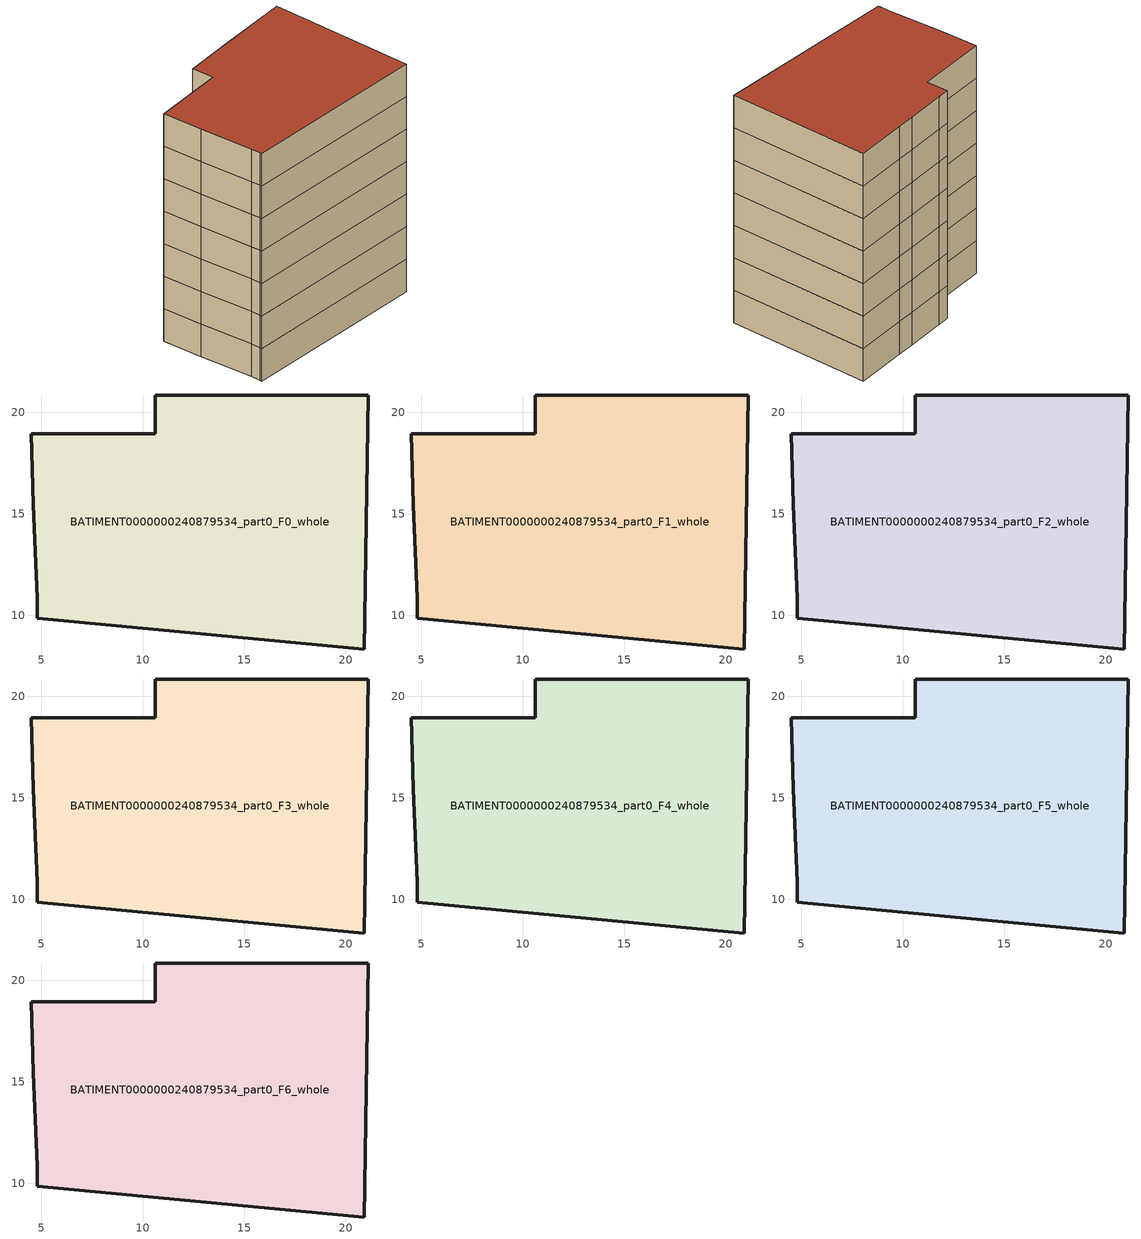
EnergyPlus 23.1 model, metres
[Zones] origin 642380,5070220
BATIMENT0000000240879534_part0_F0_whole
 floor ground (EU_floor_Construction): 21.1,20.84 20.9,8.33 4.79,9.84 4.79,10.04 4.79,10.84 4.59,15.44 4.49,18.94 10.59,18.94 10.6,20.84 11.6,20.84 15,20.84 16.6,20.84 z0
 wall outside (EU_wall_Construction): 4.49,18.94 4.59,15.44 4.79,10.84 4.79,10.04 4.79,9.84 20.9,8.33 21.1,20.84 16.6,20.84 15,20.84 11.6,20.84 10.6,20.84 10.59,18.94 4.49,18.94 z0:3
BATIMENT0000000240879534_part0_F1_whole
 floor to BATIMENT0000000240879534_part0_F0_whole (EU_floor_Construction): 21.1,20.84 20.9,8.33 4.79,9.84 4.79,10.04 4.79,10.84 4.59,15.44 4.49,18.94 10.59,18.94 10.6,20.84 11.6,20.84 15,20.84 16.6,20.84 z3
 wall outside (EU_wall_Construction): 4.49,18.94 4.59,15.44 4.79,10.84 4.79,10.04 4.79,9.84 20.9,8.33 21.1,20.84 16.6,20.84 15,20.84 11.6,20.84 10.6,20.84 10.59,18.94 4.49,18.94 z3:6
BATIMENT0000000240879534_part0_F2_whole
 floor to BATIMENT0000000240879534_part0_F1_whole (EU_floor_Construction): 21.1,20.84 20.9,8.33 4.79,9.84 4.79,10.04 4.79,10.84 4.59,15.44 4.49,18.94 10.59,18.94 10.6,20.84 11.6,20.84 15,20.84 16.6,20.84 z6
 wall outside (EU_wall_Construction): 4.49,18.94 4.59,15.44 4.79,10.84 4.79,10.04 4.79,9.84 20.9,8.33 21.1,20.84 16.6,20.84 15,20.84 11.6,20.84 10.6,20.84 10.59,18.94 4.49,18.94 z6:9
BATIMENT0000000240879534_part0_F3_whole
 floor to BATIMENT0000000240879534_part0_F2_whole (EU_floor_Construction): 21.1,20.84 20.9,8.33 4.79,9.84 4.79,10.04 4.79,10.84 4.59,15.44 4.49,18.94 10.59,18.94 10.6,20.84 11.6,20.84 15,20.84 16.6,20.84 z9
 wall outside (EU_wall_Construction): 4.49,18.94 4.59,15.44 4.79,10.84 4.79,10.04 4.79,9.84 20.9,8.33 21.1,20.84 16.6,20.84 15,20.84 11.6,20.84 10.6,20.84 10.59,18.94 4.49,18.94 z9:12
BATIMENT0000000240879534_part0_F4_whole
 floor to BATIMENT0000000240879534_part0_F3_whole (EU_floor_Construction): 21.1,20.84 20.9,8.33 4.79,9.84 4.79,10.04 4.79,10.84 4.59,15.44 4.49,18.94 10.59,18.94 10.6,20.84 11.6,20.84 15,20.84 16.6,20.84 z12
 wall outside (EU_wall_Construction): 4.49,18.94 4.59,15.44 4.79,10.84 4.79,10.04 4.79,9.84 20.9,8.33 21.1,20.84 16.6,20.84 15,20.84 11.6,20.84 10.6,20.84 10.59,18.94 4.49,18.94 z12:15
BATIMENT0000000240879534_part0_F5_whole
 floor to BATIMENT0000000240879534_part0_F4_whole (EU_floor_Construction): 21.1,20.84 20.9,8.33 4.79,9.84 4.79,10.04 4.79,10.84 4.59,15.44 4.49,18.94 10.59,18.94 10.6,20.84 11.6,20.84 15,20.84 16.6,20.84 z15
 wall outside (EU_wall_Construction): 4.49,18.94 4.59,15.44 4.79,10.84 4.79,10.04 4.79,9.84 20.9,8.33 21.1,20.84 16.6,20.84 15,20.84 11.6,20.84 10.6,20.84 10.59,18.94 4.49,18.94 z15:18
BATIMENT0000000240879534_part0_F6_whole
 floor to BATIMENT0000000240879534_part0_F5_whole (EU_floor_Construction): 21.1,20.84 20.9,8.33 4.79,9.84 4.79,10.04 4.79,10.84 4.59,15.44 4.49,18.94 10.59,18.94 10.6,20.84 11.6,20.84 15,20.84 16.6,20.84 z18
 wall outside (EU_wall_Construction): 4.49,18.94 4.59,15.44 4.79,10.84 4.79,10.04 4.79,9.84 20.9,8.33 21.1,20.84 16.6,20.84 15,20.84 11.6,20.84 10.6,20.84 10.59,18.94 4.49,18.94 z18:21
 roof outside (EU_roof_Construction): 20.9,8.33 21.1,20.84 16.6,20.84 15,20.84 11.6,20.84 10.6,20.84 10.59,18.94 4.49,18.94 4.59,15.44 4.79,10.84 4.79,10.04 4.79,9.84 z21
[Building]
EU S2 Campaign: North Axis=0; Terrain=City; Solar Distribution=FullExterior
[Site:Location]
Lyon-Bron: Latitude=45.75; Longitude=5; Time Zone=1; Elevation=198
[SizingPeriod:WeatherFileDays]
AnnualSizingPeriod: Begin Month=1; Begin Day of Month=1; End Month=12; End Day of Month=31; Day of Week for Start Day=Monday; Use Weather File Daylight Saving Period=No; Use Weather File Rain and Snow Indicators=No
[MATERIAL]
EU_InternalMass_Material: Roughness=MediumRough; Thickness=0.1; Conductivity=1; Density=1800; Specific Heat=900; Thermal Absorptance=0.9; Solar Absorptance=0.7; Visible Absorptance=0.7
[MATERIAL:NOMASS] Roughness=MediumRough; Thermal Absorptance=0.9; Solar Absorptance=0.7; Visible Absorptance=0.7
Name | Thermal Resistance
EU_wall_NoMass | 0.776494
EU_roof_NoMass | 0.486893
EU_floor_NoMass | 0.421597
[CONSTRUCTION]
EU_wall_Construction: EU_wall_NoMass
EU_roof_Construction: EU_roof_NoMass
EU_floor_Construction: EU_floor_NoMass
EU_InternalMass_Construction: EU_InternalMass_Material
[ZONE] Type=1; Multiplier=1; Ceiling Height=autocalculate; Floor Area=autocalculate; Part of Total Floor Area=Yes
Name | Volume
BATIMENT0000000240879534_part0_F0_whole | 542.993
BATIMENT0000000240879534_part0_F1_whole; BATIMENT0000000240879534_part0_F2_whole; BATIMENT0000000240879534_part0_F3_whole; BATIMENT0000000240879534_part0_F4_whole; BATIMENT0000000240879534_part0_F5_whole; BATIMENT0000000240879534_part0_F6_whole | 542.991
[INTERNALMASS] Construction=EU_InternalMass_Construction; Surface Area=180.997
Name | Zone or ZoneList
BATIMENT0000000240879534_part0_F0_whole_EU_InternalMass | BATIMENT0000000240879534_part0_F0_whole
BATIMENT0000000240879534_part0_F1_whole_EU_InternalMass | BATIMENT0000000240879534_part0_F1_whole
BATIMENT0000000240879534_part0_F2_whole_EU_InternalMass | BATIMENT0000000240879534_part0_F2_whole
BATIMENT0000000240879534_part0_F3_whole_EU_InternalMass | BATIMENT0000000240879534_part0_F3_whole
BATIMENT0000000240879534_part0_F4_whole_EU_InternalMass | BATIMENT0000000240879534_part0_F4_whole
BATIMENT0000000240879534_part0_F5_whole_EU_InternalMass | BATIMENT0000000240879534_part0_F5_whole
BATIMENT0000000240879534_part0_F6_whole_EU_InternalMass | BATIMENT0000000240879534_part0_F6_whole
[OTHEREQUIPMENT] Fuel Type=Electricity; Design Level Calculation Method=Watts/Area; Power per Zone Floor Area=1; Fraction Latent=0; Fraction Radiant=0; Fraction Lost=0; Carbon Dioxide Generation Rate=0; EndUse Subcategory=EU_Step8_InternalGains
Name | Zone or ZoneList or Space or SpaceList | Schedule
EU_Step8_InternalGain_BATIMENT0000000240879534_part0_F0_whole_f000 | BATIMENT0000000240879534_part0_F0_whole | EU_Step8_GainSchedule_BATIMENT0000000240879534_part0_F0_whole_f000
EU_Step8_InternalGain_BATIMENT0000000240879534_part0_F1_whole_f000 | BATIMENT0000000240879534_part0_F1_whole | EU_Step8_GainSchedule_BATIMENT0000000240879534_part0_F1_whole_f000
EU_Step8_InternalGain_BATIMENT0000000240879534_part0_F2_whole_f000 | BATIMENT0000000240879534_part0_F2_whole | EU_Step8_GainSchedule_BATIMENT0000000240879534_part0_F2_whole_f000
EU_Step8_InternalGain_BATIMENT0000000240879534_part0_F3_whole_f000 | BATIMENT0000000240879534_part0_F3_whole | EU_Step8_GainSchedule_BATIMENT0000000240879534_part0_F3_whole_f000
EU_Step8_InternalGain_BATIMENT0000000240879534_part0_F4_whole_f000 | BATIMENT0000000240879534_part0_F4_whole | EU_Step8_GainSchedule_BATIMENT0000000240879534_part0_F4_whole_f000
EU_Step8_InternalGain_BATIMENT0000000240879534_part0_F5_whole_f000 | BATIMENT0000000240879534_part0_F5_whole | EU_Step8_GainSchedule_BATIMENT0000000240879534_part0_F5_whole_f000
EU_Step8_InternalGain_BATIMENT0000000240879534_part0_F6_whole_f000 | BATIMENT0000000240879534_part0_F6_whole | EU_Step8_GainSchedule_BATIMENT0000000240879534_part0_F6_whole_f000
[ZONEVENTILATION:DESIGNFLOWRATE] Schedule=EU_AlwaysOn; Design Flow Rate Calculation Method=AirChanges/Hour; Air Changes per Hour=0.693814; Ventilation Type=Natural; Fan Pressure Rise=0; Fan Total Efficiency=1; Constant Term Coefficient=1; Temperature Term Coefficient=0; Velocity Term Coefficient=0; Velocity Squared Term Coefficient=0; Minimum Indoor Temperature=-100; Maximum Indoor Temperature=100; Delta Temperature=-100; Minimum Outdoor Temperature=-100; Maximum Outdoor Temperature=100; Maximum Wind Speed=40
Name | Zone or ZoneList or Space or SpaceList
EU_ConstantAir_BATIMENT0000000240879534_part0_F0_whole | BATIMENT0000000240879534_part0_F0_whole
EU_ConstantAir_BATIMENT0000000240879534_part0_F1_whole | BATIMENT0000000240879534_part0_F1_whole
EU_ConstantAir_BATIMENT0000000240879534_part0_F2_whole | BATIMENT0000000240879534_part0_F2_whole
EU_ConstantAir_BATIMENT0000000240879534_part0_F3_whole | BATIMENT0000000240879534_part0_F3_whole
EU_ConstantAir_BATIMENT0000000240879534_part0_F4_whole | BATIMENT0000000240879534_part0_F4_whole
EU_ConstantAir_BATIMENT0000000240879534_part0_F5_whole | BATIMENT0000000240879534_part0_F5_whole
EU_ConstantAir_BATIMENT0000000240879534_part0_F6_whole | BATIMENT0000000240879534_part0_F6_whole
[HVACTEMPLATE:THERMOSTAT] Constant Heating Setpoint=20; Constant Cooling Setpoint=50
EU_HeatOnly_BATIMENT0000000240879534_part0_F0_whole; EU_HeatOnly_BATIMENT0000000240879534_part0_F1_whole; EU_HeatOnly_BATIMENT0000000240879534_part0_F2_whole; EU_HeatOnly_BATIMENT0000000240879534_part0_F3_whole; EU_HeatOnly_BATIMENT0000000240879534_part0_F4_whole; EU_HeatOnly_BATIMENT0000000240879534_part0_F5_whole; EU_HeatOnly_BATIMENT0000000240879534_part0_F6_whole
[HVACTEMPLATE:ZONE:IDEALLOADSAIRSYSTEM] System Availability Schedule=EU_AlwaysOn; Maximum Heating Supply Air Temperature=50; Minimum Cooling Supply Air Temperature=13; Maximum Heating Supply Air Humidity Ratio=0.0156; Minimum Cooling Supply Air Humidity Ratio=0.0077; Heating Limit=NoLimit; Cooling Limit=NoLimit; Heating Availability Schedule=EU_AlwaysOn; Cooling Availability Schedule=EU_CoolingOff; Dehumidification Control Type=ConstantSensibleHeatRatio; Cooling Sensible Heat Ratio=0.7; Dehumidification Setpoint=60; Humidification Control Type=None; Humidification Setpoint=30; Outdoor Air Method=None; Outdoor Air Flow Rate per Person=0.00944; Outdoor Air Flow Rate per Zone Floor Area=0; Outdoor Air Flow Rate per Zone=0; Demand Controlled Ventilation Type=None; Outdoor Air Economizer Type=NoEconomizer; Heat Recovery Type=None; Sensible Heat Recovery Effectiveness=0.7; Latent Heat Recovery Effectiveness=0.65
Name | Template Thermostat
BATIMENT0000000240879534_part0_F0_whole | EU_HeatOnly_BATIMENT0000000240879534_part0_F0_whole
BATIMENT0000000240879534_part0_F1_whole | EU_HeatOnly_BATIMENT0000000240879534_part0_F1_whole
BATIMENT0000000240879534_part0_F2_whole | EU_HeatOnly_BATIMENT0000000240879534_part0_F2_whole
BATIMENT0000000240879534_part0_F3_whole | EU_HeatOnly_BATIMENT0000000240879534_part0_F3_whole
BATIMENT0000000240879534_part0_F4_whole | EU_HeatOnly_BATIMENT0000000240879534_part0_F4_whole
BATIMENT0000000240879534_part0_F5_whole | EU_HeatOnly_BATIMENT0000000240879534_part0_F5_whole
BATIMENT0000000240879534_part0_F6_whole | EU_HeatOnly_BATIMENT0000000240879534_part0_F6_whole
[SIZING:ZONE] Zone Cooling Design Supply Air Temperature Input Method=SupplyAirTemperature; Zone Cooling Design Supply Air Temperature=13; Zone Heating Design Supply Air Temperature Input Method=SupplyAirTemperature; Zone Heating Design Supply Air Temperature=50; Zone Cooling Design Supply Air Humidity Ratio=0.008; Zone Heating Design Supply Air Humidity Ratio=0.008; Cooling Design Air Flow Method=DesignDay; Cooling Design Air Flow Rate=0; Cooling Minimum Air Flow per Zone Floor Area=0.000762; Cooling Minimum Air Flow=0; Cooling Minimum Air Flow Fraction=0.2; Heating Design Air Flow Method=DesignDay; Heating Design Air Flow Rate=0; Heating Maximum Air Flow per Zone Floor Area=0.002032; Heating Maximum Air Flow=0.141576; Heating Maximum Air Flow Fraction=0.3; Account for Dedicated Outdoor Air System=No; Dedicated Outdoor Air System Control Strategy=NeutralSupplyAir; Dedicated Outdoor Air Low Setpoint Temperature for Design=autosize; Dedicated Outdoor Air High Setpoint Temperature for Design=autosize; Zone Load Sizing Method=Sensible Load Only No Latent Load; Zone Latent Cooling Design Supply Air Humidity Ratio Input Method=HumidityRatioDifference; Zone Cooling Design Supply Air Humidity Ratio Difference=0.005; Zone Latent Heating Design Supply Air Humidity Ratio Input Method=HumidityRatioDifference; Zone Humidification Design Supply Air Humidity Ratio Difference=0.005
BATIMENT0000000240879534_part0_F0_whole; BATIMENT0000000240879534_part0_F1_whole; BATIMENT0000000240879534_part0_F2_whole; BATIMENT0000000240879534_part0_F3_whole; BATIMENT0000000240879534_part0_F4_whole; BATIMENT0000000240879534_part0_F5_whole; BATIMENT0000000240879534_part0_F6_whole
[SCHEDULE:CONSTANT]
Name | Hourly Value
EU_AlwaysOn | 1
EU_CoolingOff | 0
[SCHEDULE:FILE] Column Number=1; Rows to Skip at Top=0; Number of Hours of Data=8760; Column Separator=Comma; Interpolate to Timestep=No; Minutes per Item=60; Adjust Schedule for Daylight Savings=Yes
Name | File
EU_Step8_GainSchedule_BATIMENT0000000240879534_part0_F0_whole_f000 | C:\Users\o_iseri\Desktop\OpenUBEM\openubem\outputs\eu_evidence\EU-04\s3\s3_campaign\FR-LYO-HAUTCOEURPENTES\BATIMENT0000000240879534_part0\BATIMENT0000000240879534_part0_F0_whole_f000_gain.csv
EU_Step8_GainSchedule_BATIMENT0000000240879534_part0_F1_whole_f000 | C:\Users\o_iseri\Desktop\OpenUBEM\openubem\outputs\eu_evidence\EU-04\s3\s3_campaign\FR-LYO-HAUTCOEURPENTES\BATIMENT0000000240879534_part0\BATIMENT0000000240879534_part0_F1_whole_f000_gain.csv
EU_Step8_GainSchedule_BATIMENT0000000240879534_part0_F2_whole_f000 | C:\Users\o_iseri\Desktop\OpenUBEM\openubem\outputs\eu_evidence\EU-04\s3\s3_campaign\FR-LYO-HAUTCOEURPENTES\BATIMENT0000000240879534_part0\BATIMENT0000000240879534_part0_F2_whole_f000_gain.csv
EU_Step8_GainSchedule_BATIMENT0000000240879534_part0_F3_whole_f000 | C:\Users\o_iseri\Desktop\OpenUBEM\openubem\outputs\eu_evidence\EU-04\s3\s3_campaign\FR-LYO-HAUTCOEURPENTES\BATIMENT0000000240879534_part0\BATIMENT0000000240879534_part0_F3_whole_f000_gain.csv
EU_Step8_GainSchedule_BATIMENT0000000240879534_part0_F4_whole_f000 | C:\Users\o_iseri\Desktop\OpenUBEM\openubem\outputs\eu_evidence\EU-04\s3\s3_campaign\FR-LYO-HAUTCOEURPENTES\BATIMENT0000000240879534_part0\BATIMENT0000000240879534_part0_F4_whole_f000_gain.csv
EU_Step8_GainSchedule_BATIMENT0000000240879534_part0_F5_whole_f000 | C:\Users\o_iseri\Desktop\OpenUBEM\openubem\outputs\eu_evidence\EU-04\s3\s3_campaign\FR-LYO-HAUTCOEURPENTES\BATIMENT0000000240879534_part0\BATIMENT0000000240879534_part0_F5_whole_f000_gain.csv
EU_Step8_GainSchedule_BATIMENT0000000240879534_part0_F6_whole_f000 | C:\Users\o_iseri\Desktop\OpenUBEM\openubem\outputs\eu_evidence\EU-04\s3\s3_campaign\FR-LYO-HAUTCOEURPENTES\BATIMENT0000000240879534_part0\BATIMENT0000000240879534_part0_F6_whole_f000_gain.csv
